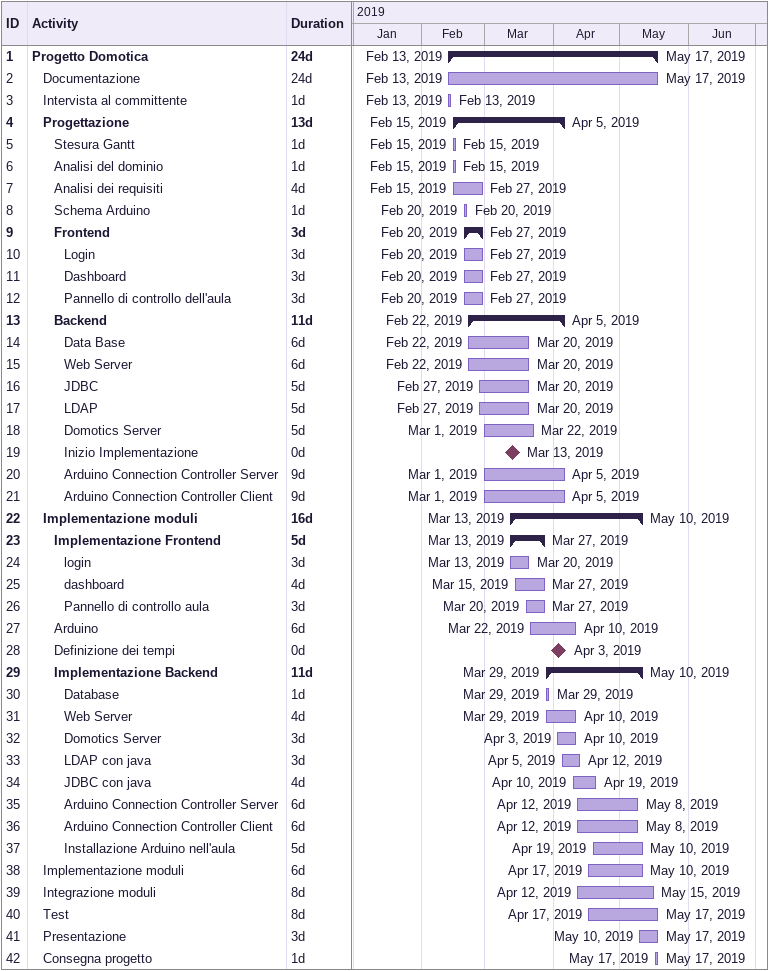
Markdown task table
| ID | Level | Task | Duration | Start | Finish |
|---|---|---|---|---|---|
| 1 | 1 | **Progetto Domotica** | 24d | 2019-02-13 | 2019-05-17 |
| 2 | 2 | Documentazione | 24d | 2019-02-13 | 2019-05-17 |
| 3 | 2 | Intervista al committente | 1d | 2019-02-13 | 2019-02-13 |
| 4 | 2 | **Progettazione** | 13d | 2019-02-15 | 2019-04-05 |
| 5 | 3 | Stesura Gantt | 1d | 2019-02-15 | 2019-02-15 |
| 6 | 3 | Analisi del dominio | 1d | 2019-02-15 | 2019-02-15 |
| 7 | 3 | Analisi dei requisiti | 4d | 2019-02-15 | 2019-02-27 |
| 8 | 3 | Schema Arduino | 1d | 2019-02-20 | 2019-02-20 |
| 9 | 3 | **Frontend** | 3d | 2019-02-20 | 2019-02-27 |
| 10 | 4 | Login | 3d | 2019-02-20 | 2019-02-27 |
| 11 | 4 | Dashboard | 3d | 2019-02-20 | 2019-02-27 |
| 12 | 4 | Pannello di controllo dell'aula | 3d | 2019-02-20 | 2019-02-27 |
| 13 | 3 | **Backend** | 11d | 2019-02-22 | 2019-04-05 |
| 14 | 4 | Data Base | 6d | 2019-02-22 | 2019-03-20 |
| 15 | 4 | Web Server | 6d | 2019-02-22 | 2019-03-20 |
| 16 | 4 | JDBC | 5d | 2019-02-27 | 2019-03-20 |
| 17 | 4 | LDAP | 5d | 2019-02-27 | 2019-03-20 |
| 18 | 4 | Domotics Server | 5d | 2019-03-01 | 2019-03-22 |
| 19 | 4 | Inizio Implementazione | 0d | 2019-03-13 | 2019-03-13 |
| 20 | 4 | Arduino Connection Controller Server | 9d | 2019-03-01 | 2019-04-05 |
| 21 | 4 | Arduino Connection Controller Client | 9d | 2019-03-01 | 2019-04-05 |
| 22 | 2 | **Implementazione moduli** | 16d | 2019-03-13 | 2019-05-10 |
| 23 | 3 | **Implementazione Frontend** | 5d | 2019-03-13 | 2019-03-27 |
| 24 | 4 | login | 3d | 2019-03-13 | 2019-03-20 |
| 25 | 4 | dashboard | 4d | 2019-03-15 | 2019-03-27 |
| 26 | 4 | Pannello di controllo aula | 3d | 2019-03-20 | 2019-03-27 |
| 27 | 3 | Arduino | 6d | 2019-03-22 | 2019-04-10 |
| 28 | 3 | Definizione dei tempi | 0d | 2019-04-03 | 2019-04-03 |
| 29 | 3 | **Implementazione Backend** | 11d | 2019-03-29 | 2019-05-10 |
| 30 | 4 | Database | 1d | 2019-03-29 | 2019-03-29 |
| 31 | 4 | Web Server | 4d | 2019-03-29 | 2019-04-10 |
| 32 | 4 | Domotics Server | 3d | 2019-04-03 | 2019-04-10 |
| 33 | 4 | LDAP con java | 3d | 2019-04-05 | 2019-04-12 |
| 34 | 4 | JDBC con java | 4d | 2019-04-10 | 2019-04-19 |
| 35 | 4 | Arduino Connection Controller Server | 6d | 2019-04-12 | 2019-05-08 |
| 36 | 4 | Arduino Connection Controller Client | 6d | 2019-04-12 | 2019-05-08 |
| 37 | 4 | Installazione Arduino nell'aula | 5d | 2019-04-19 | 2019-05-10 |
| 38 | 2 | Implementazione moduli | 6d | 2019-04-17 | 2019-05-10 |
| 39 | 2 | Integrazione moduli | 8d | 2019-04-12 | 2019-05-15 |
| 40 | 2 | Test | 8d | 2019-04-17 | 2019-05-17 |
| 41 | 2 | Presentazione | 3d | 2019-05-10 | 2019-05-17 |
| 42 | 2 | Consegna progetto | 1d | 2019-05-17 | 2019-05-17 |
